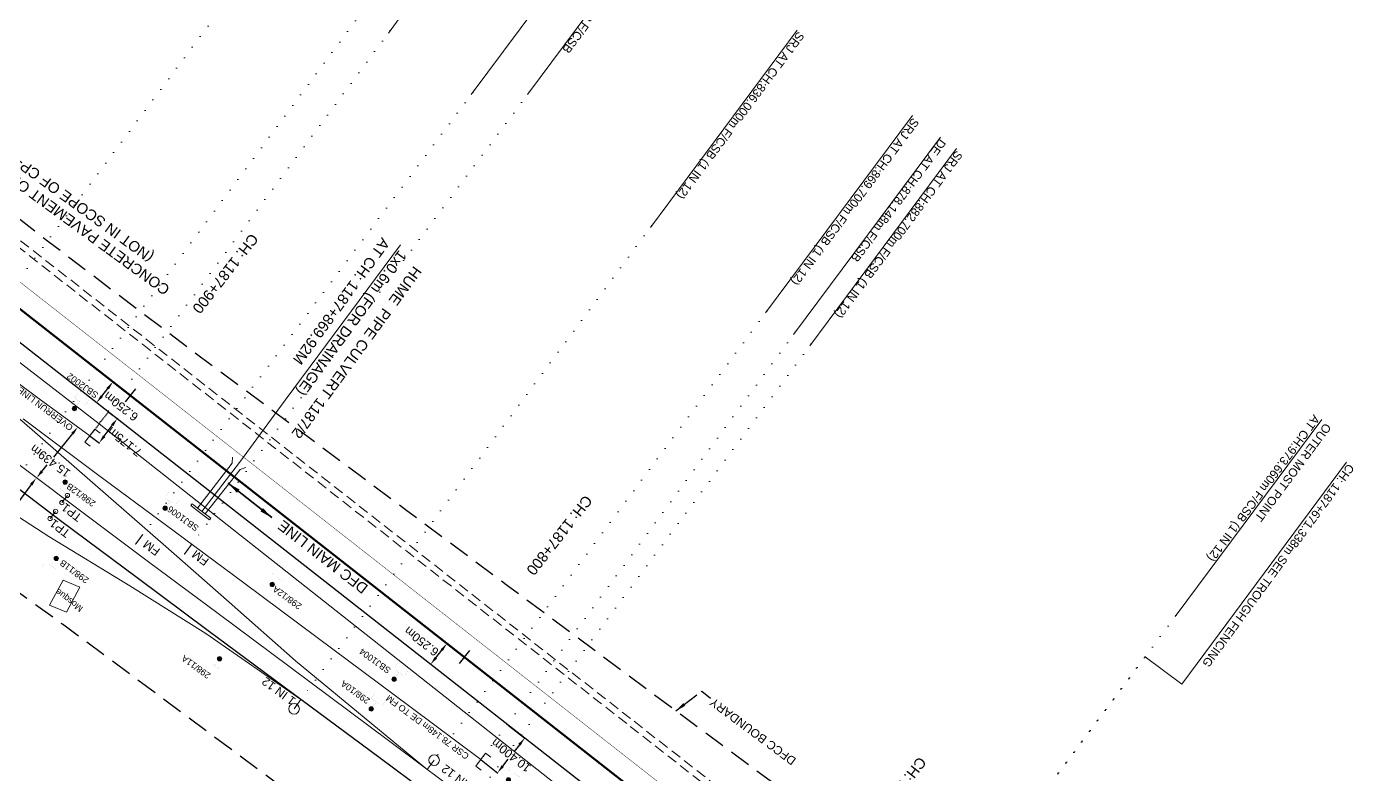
# Model space of a CAD drawing. Header units: metres. Extents: x 643874 to 646664, y 3378445 to 3380508.
# Drawn here: x 646071.5 to 646387.3, y 3378789.5 to 3378965.6 of the extents above; entities that cross this region are included whole.
import ezdxf
from ezdxf.enums import TextEntityAlignment as Align

# ---------------------------------------------------------------- set-up
doc = ezdxf.new("R2010")
doc.units = ezdxf.units.M
doc.header["$MEASUREMENT"] = 0
doc.header["$PDMODE"] = 35
doc.header["$PDSIZE"] = 1
for name, pattern in [('ACAD_ISO07W100', [3, 0, -3]), ('CENTER', [2, 1.25, -0.25, 0.25, -0.25]), ('DASHED', [0.75, 0.5, -0.25]), ('DASHED2', [0.375, 0.25, -0.125])]:
    doc.linetypes.add(name, pattern=pattern)
doc.layers.get('Defpoints').update_dxf_attribs({"color": 5, "lineweight": 0})
for name, color, linetype, lineweight in [('C-ALIG-LABL-DG', 1, 'Continuous', 25), ('Cardinal_Leader', 10, 'Continuous', 0), ('DFCC BOUNDARY', 6, 'CENTER', 0), ('DOTED LINE', 7, 'ACAD_ISO07W100', 18), ('Exg track', 7, 'Continuous', 0), ('Existing IR Track', 143, 'Continuous', 0), ('Existing Railway Boundary', 36, 'CENTER', 0), ("NEW CHAWAPAIL STN. SRJ's", 10, 'Continuous', 0), ('NEW DFCC MAIN LINE - SHAMBHU - 05.03.2020$0$Proposed Alignment', 7, 'Continuous', 0), ('OHE MAST', 7, 'Continuous', 0), ('Pavers', 7, 'Continuous', 0), ('Proposed Chainage', 10, 'Continuous', 0), ('Proposed Curve_Details', 10, 'Continuous', 0), ('PROPOSED DFCC TRACK', 1, 'Continuous', 0), ('Religious_Place', 7, 'Continuous', 13), ("SARAI BANJARA STN SRJ's", 251, 'Continuous', 0), ('Text', 7, 'Continuous', 13)]:
    doc.layers.add(name, color=color, linetype=linetype, lineweight=lineweight)
doc.layers.add('Dimension', color=10, linetype='Continuous')
doc.layers.add("SARAI BANJARA STN. SRJ's", color=10, linetype='Continuous')
doc.styles.add('ARIAL', font='arial.ttf')
doc.styles.get("Standard").update_dxf_attribs({"font": 'arial.ttf'})
doc.styles.add('Style-Arial', font='arial.ttf')
doc.styles.add('Text', font='arial.ttf', dxfattribs={"height": 2})
doc.linetypes.add('F-LINE', pattern='A,0.6,["X",Standard,S=0.3,R=0,X=0,Y=-0.15],0.1', length=0.7)
doc.dimstyles.new('ISO-25', dxfattribs={"dimtxt": 2.5, "dimasz": 2.5, "dimexe": 1.25, "dimexo": 0.625, "dimtad": 1, "dimdec": 3, "dimtxsty": 'Standard', "dimcen": 2.5, "dimadec": 0, "dimazin": 0, "dimtfac": 1, "dimtdec": 3, "dimtmove": 0, "dimatfit": 3, "dimfxl": 1, "dimarcsym": 0})
doc.dimstyles.get("Standard").update_dxf_attribs({"dimtxt": 2.5, "dimasz": 2.5, "dimexe": 0.18, "dimexo": 0.0625, "dimgap": 0.09, "dimtad": 0, "dimtih": 1, "dimtoh": 1, "dimdec": 3, "dimzin": 0, "dimdsep": 46, "dimtxsty": 'ARIAL', "dimcen": 0.09, "dimadec": 0, "dimazin": 0, "dimtfac": 1, "dimtdec": 3, "dimtofl": 0, "dimtmove": 0, "dimatfit": 3, "dimfxl": 1, "dimtolj": 1, "dimtzin": 0, "dimarcsym": 0})

# ---------------------------------------------------------------- blocks, each defined once
blk = doc.blocks.new('OHE MAST')
h = blk.add_hatch(color=256)
edge = h.paths.add_edge_path()
edge.add_arc((0, 0), 0.514, 0, 360)
at = {"const_width": 0.01, "flags": 128}
for points in [[(1.5, 3.5), (1.5, 2), (-1.5, 2), (-1.5, 3.5)], [(0, 2), (0, 0)]]:
    blk.add_lwpolyline(points, dxfattribs=at)
blk.add_circle((0, 0), 0.514)
blk = doc.blocks.new('*D40')
at = {"layer": 'Defpoints', "color": 0, "lineweight": 13, "transparency": 16777216}
for p in [(646083.56, 3378871.28), (646073.83, 3378859.29), (646073.84, 3378859.28)]:
    blk.add_point(p, dxfattribs=at)
at = {"layer": 'Dimension', "color": 0, "lineweight": -2, "transparency": 16777216}
for p, q in [((646082.31, 3378869.72), (646077.82, 3378864.18)), ((646083.66, 3378871.2), (646083.67, 3378871.19)), ((646075.1, 3378860.84), (646076.37, 3378862.4)), ((646073.93, 3378859.21), (646073.94, 3378859.21))]:
    blk.add_line(p, q, dxfattribs=at)
at = {"layer": 'Dimension', "color": 0, "lineweight": 13, "transparency": 16777216}
for points in [[(646082.57, 3378869.51), (646082.05, 3378869.93), (646083.57, 3378871.27)], [(646075.36, 3378860.63), (646074.84, 3378861.05), (646073.84, 3378859.28)]]:
    blk.add_solid(points, dxfattribs=at)
at = {"layer": 'Dimension', "color": 0, "lineweight": 0, "transparency": 16777216, "insert": (646077.1, 3378863.29), "char_height": 2, "attachment_point": 5, "rotation": 143.4264, "style": 'Style-Arial'}
blk.add_mtext('\\A1;15.439m', dxfattribs=at)
blk = doc.blocks.new('TerminatorOpen_0.5')
at = {"color": 0, "linetype": 'ByBlock', "lineweight": -2}
for q in [(-1, 0.25), (-1, 0), (-1, -0.25)]:
    blk.add_line((0, 0), q, dxfattribs=at)
blk = doc.blocks.new('*D43')
at = {"layer": 'Defpoints', "color": 0, "lineweight": 13, "transparency": 16777216}
for p in [(646090.65, 3378874.94), (646092.87, 3378873.29), (646086.37, 3378869.18)]:
    blk.add_point(p, dxfattribs=at)
at = {"layer": 'Dimension', "color": 0, "lineweight": -2, "transparency": 16777216}
for p, q in [((646090.75, 3378874.86), (646092.97, 3378873.21)), ((646089.79, 3378869.13), (646091.68, 3378871.68)), ((646086.47, 3378869.1), (646088.7, 3378867.45))]:
    blk.add_line(p, q, dxfattribs=at)
at = {"layer": 'Dimension', "color": 0, "lineweight": 13, "transparency": 16777216}
for points in [[(646091.41, 3378871.88), (646091.95, 3378871.48), (646092.87, 3378873.29)], [(646089.52, 3378869.33), (646090.06, 3378868.93), (646088.6, 3378867.52)]]:
    blk.add_solid(points, dxfattribs=at)
at = {"layer": 'Dimension', "color": 0, "lineweight": 0, "transparency": 16777216, "insert": (646094.6, 3378867.8), "char_height": 2, "attachment_point": 5, "rotation": 142, "style": 'Style-Arial'}
blk.add_mtext('\\A1;7.175m', dxfattribs=at)
blk = doc.blocks.new('*D73')
at = {"layer": 'Defpoints', "color": 0, "lineweight": 13, "transparency": 16777216}
for p in [(646184.96, 3378801.11), (646188.92, 3378798.01), (646178.55, 3378792.92)]:
    blk.add_point(p, dxfattribs=at)
at = {"layer": 'Dimension', "color": 0, "lineweight": -2, "transparency": 16777216}
for p, q in [((646185.06, 3378801.03), (646189.02, 3378797.93)), ((646187.69, 3378796.43), (646186.42, 3378794.81)), ((646178.65, 3378792.84), (646182.61, 3378789.74)), ((646183.74, 3378791.39), (646185.01, 3378793.01))]:
    blk.add_line(p, q, dxfattribs=at)
at = {"layer": 'Dimension', "color": 0, "lineweight": 13, "transparency": 16777216}
for points in [[(646187.42, 3378796.64), (646187.95, 3378796.23), (646188.92, 3378798.01)], [(646183.48, 3378791.6), (646184, 3378791.19), (646182.51, 3378789.82)]]:
    blk.add_solid(points, dxfattribs=at)
at = {"layer": 'Dimension', "color": 0, "lineweight": 0, "transparency": 16777216, "insert": (646185.71, 3378793.91), "char_height": 2, "attachment_point": 5, "rotation": 142, "style": 'Style-Arial'}
blk.add_mtext('\\A1;10.400m', dxfattribs=at)
blk = doc.blocks.new('*D80')
at = {"layer": 'Defpoints', "color": 0, "lineweight": 13, "transparency": 16777216}
for p in [(646170.6, 3378820.29), (646170.6, 3378820.29), (646166.74, 3378815.37)]:
    blk.add_point(p, dxfattribs=at)
at = {"layer": 'Dimension', "color": 0, "lineweight": -2, "transparency": 16777216}
blk.add_line((646167.98, 3378816.94), (646169.36, 3378818.71), dxfattribs=at)
at = {"layer": 'Dimension', "color": 0, "lineweight": 13, "transparency": 16777216}
for points in [[(646169.1, 3378818.92), (646169.63, 3378818.51), (646170.6, 3378820.29)], [(646167.71, 3378817.15), (646168.24, 3378816.74), (646166.74, 3378815.37)]]:
    blk.add_solid(points, dxfattribs=at)
at = {"layer": 'Dimension', "color": 0, "lineweight": 0, "transparency": 16777216, "insert": (646164.59, 3378820.78), "char_height": 2, "attachment_point": 5, "rotation": 142, "style": 'Style-Arial'}
blk.add_mtext('\\A1;6.250m', dxfattribs=at)
blk = doc.blocks.new('*D119')
at = {"layer": 'Defpoints', "color": 0, "lineweight": 13, "transparency": 16777216}
for p in [(646091.86, 3378881.93), (646091.86, 3378881.93), (646088, 3378877.01)]:
    blk.add_point(p, dxfattribs=at)
at = {"layer": 'Dimension', "color": 0, "lineweight": -2, "transparency": 16777216}
blk.add_line((646089.24, 3378878.58), (646090.62, 3378880.36), dxfattribs=at)
at = {"layer": 'Dimension', "color": 0, "lineweight": 13, "transparency": 16777216}
for points in [[(646090.36, 3378880.56), (646090.89, 3378880.15), (646091.86, 3378881.93)], [(646088.97, 3378878.79), (646089.5, 3378878.38), (646088, 3378877.01)]]:
    blk.add_solid(points, dxfattribs=at)
at = {"layer": 'Dimension', "color": 0, "lineweight": 0, "transparency": 16777216, "insert": (646093.75, 3378876.15), "char_height": 2, "attachment_point": 5, "rotation": 142, "style": 'Style-Arial'}
blk.add_mtext('\\A1;6.250m', dxfattribs=at)
blk = doc.blocks.new('*D141')
at = {"layer": 'Defpoints', "color": 0, "lineweight": 13, "transparency": 16777216}
for p in [(646073.83, 3378859.29), (646059.34, 3378839.7), (646059.38, 3378839.67)]:
    blk.add_point(p, dxfattribs=at)
at = {"layer": 'Dimension', "color": 0, "lineweight": -2, "transparency": 16777216}
for p, q in [((646073.73, 3378859.37), (646073.69, 3378859.4)), ((646072.6, 3378857.71), (646065.43, 3378847.97)), ((646060.53, 3378841.31), (646064.07, 3378846.13)), ((646059.28, 3378839.75), (646059.24, 3378839.78))]:
    blk.add_line(p, q, dxfattribs=at)
at = {"layer": 'Dimension', "color": 0, "lineweight": 13, "transparency": 16777216}
for points in [[(646072.33, 3378857.91), (646072.87, 3378857.51), (646073.79, 3378859.32)], [(646060.26, 3378841.51), (646060.79, 3378841.12), (646059.34, 3378839.7)]]:
    blk.add_solid(points, dxfattribs=at)
at = {"layer": 'Dimension', "color": 0, "lineweight": 0, "transparency": 16777216, "insert": (646064.75, 3378847.05), "char_height": 2, "attachment_point": 5, "rotation": 143.4264, "style": 'Style-Arial'}
blk.add_mtext('\\A1;24.365m', dxfattribs=at)
blk = doc.blocks.new('Tick Hor')
blk.add_lwpolyline([(-19.7, 0), (19.7, 0)])

msp = doc.modelspace()

# ---------------------------------------------------------------- linework, layer by layer
at = {"layer": 'Cardinal_Leader', "color": 18, "linetype": 'Continuous', "lineweight": 13, "true_color": 0x000000}
for p, q in [((646081.1112, 3378855.1548), (646079.8074, 3378853.4817)), ((646078.3268, 3378851.4021), (646077.023, 3378849.729))]:
    msp.add_line(p, q, dxfattribs=at)
for centre in [(646079.8074, 3378853.4817), (646081.1112, 3378855.1548), (646077.023, 3378849.729), (646078.3268, 3378851.4021)]:
    msp.add_circle(centre, 0.5, dxfattribs=at)
at = {"layer": 'DOTED LINE', "linetype": 'ACAD_ISO07W100', "lineweight": 18}
for p, q in [((646129.1098, 3378985.6118), (646054.2849, 3378885.4333)), ((646150.841, 3378969.4432), (646066.0097, 3378855.0638)), ((646157.2206, 3378964.6965), (646086.4064, 3378869.2193)), ((646176.7333, 3378950.1785), (646097.1396, 3378843.6242)), ((646218.9216, 3378918.7892), (646136.17, 3378807.0585)), ((646246.0384, 3378898.6135), (646165.9266, 3378790.6083)), ((646252.7067, 3378893.6521), (646178.647, 3378792.841)), ((646256.4685, 3378890.8532), (646176.3765, 3378782.8752)), ((646342.4519, 3378826.8791), (646259.4277, 3378715.642))]:
    msp.add_line(p, q, dxfattribs=at)
at = {"layer": 'Exg track', "const_width": 0.3, "flags": 128}
for points in [[(646098.9218, 3378846.0162), (646097.1396, 3378843.6242)], [(646110.4356, 3378843.6651), (646108.6534, 3378841.2731)]]:
    msp.add_lwpolyline(points, dxfattribs=at)
at = {"layer": 'Existing IR Track', "color": 0, "lineweight": 20, "flags": 128}
for points in [[(646086.3933, 3378869.2015), (646074.4743, 3378877.9393), (646057.6545, 3378890.4393)], [(646054.2849, 3378885.4333), (646070.3437, 3378872.7182), (646087.0276, 3378858.2458), (646103.6552, 3378843.7206), (646119.259, 3378830.0107), (646134.8568, 3378816.2347), (646165.9266, 3378790.6083)], [(646178.5485, 3378792.918), (646162.13, 3378805.193), (646139.9955, 3378821.6608), (646122.7009, 3378834.5405), (646106.2804, 3378846.7563), (646088.2268, 3378860.0753), (646070.6792, 3378873.2107)], [(646088.8063, 3378869.8191), (646087.556, 3378870.755), (646085.2568, 3378867.6835), (646086.5071, 3378866.7476)], [(646393.8348, 3378621.3787), (646382.2545, 3378629.9918), (646370.6541, 3378638.6198), (646353.9904, 3378650.9922), (646337.318, 3378663.3711), (646322.3119, 3378674.5072), (646307.4043, 3378685.5702), (646291.7812, 3378697.1511), (646276.4035, 3378708.5502), (646262.085, 3378719.2183), (646247.9679, 3378729.7363), (646232.0964, 3378741.5298), (646219.42, 3378750.9491), (646198.6833, 3378766.3031), (646178.7628, 3378781.0989), (646165.2306, 3378791.1717), (646157.1362, 3378797.1576), (646133.6639, 3378814.6895), (646116.6331, 3378827.3603), (646100.2684, 3378839.5591), (646082.2843, 3378852.9397), (646065.5305, 3378865.573)], [(646136.1675, 3378807.0551), (646113.7818, 3378822.6507), (646095.8408, 3378833.8797), (646076.7052, 3378845.5263), (646066.6501, 3378852.0382)], [(646180.9481, 3378793.5193), (646179.6972, 3378794.4545), (646177.3999, 3378791.3816), (646178.6507, 3378790.4464)]]:
    msp.add_lwpolyline(points, dxfattribs=at)
at = {"layer": 'Existing IR Track', "color": 7, "lineweight": 25, "flags": 128}
msp.add_lwpolyline([(646391.2505, 3378617.7969), (646379.6132, 3378626.4385), (646367.923, 3378635.1194), (646351.3417, 3378647.4269), (646334.7572, 3378659.7368), (646319.6567, 3378670.9323), (646304.5754, 3378682.1134), (646289.1327, 3378693.587), (646273.7316, 3378705.0296), (646259.4277, 3378715.642), (646245.168, 3378726.2216), (646229.3966, 3378737.8955), (646213.659, 3378749.5443), (646194.1182, 3378764.0088), (646176.1112, 3378777.3836), (646154.5868, 3378793.3891), (646134.3174, 3378808.4335), (646114.3287, 3378823.2801), (646097.5792, 3378835.7356), (646079.4971, 3378849.1892), (646063.1191, 3378861.5605)], dxfattribs=at)
at = {"layer": 'Existing Railway Boundary', "color": 32, "linetype": 'DASHED2', "lineweight": 25, "ltscale": 20, "flags": 128}
for points in [[(646382.0964, 3378673.152), (646388.9705, 3378682.5044), (646363.2714, 3378701.3938), (646349.725, 3378711.4467), (646334.8174, 3378722.5097), (646319.1741, 3378734.1055), (646303.8417, 3378745.471), (646289.5682, 3378756.1056), (646275.4273, 3378766.6413), (646259.5321, 3378778.4524), (646246.8244, 3378787.8951), (646226.0838, 3378803.2519), (646206.2101, 3378818.0129), (646192.6395, 3378828.1143), (646184.5756, 3378834.0777), (646161.1565, 3378851.5698), (646144.091, 3378864.2664), (646127.7606, 3378876.4397), (646109.8615, 3378889.7571), (646093.3095, 3378902.2382), (646076.755, 3378914.8401), (646063.9377, 3378924.8039), (646043.3351, 3378941.0957), (646022.5406, 3378957.5395), (646006.6961, 3378970.1254), (645990.3051, 3378983.1455), (645970.7144, 3378998.323), (645957.9187, 3379008.2358), (645955.0842, 3379004.5061)], [(646588.1154, 3378444.7903), (646567.005, 3378462.112), (646508.624, 3378505.748), (646429.651, 3378563.418), (646396.278, 3378587.827), (646351.975, 3378624.279), (646250.443, 3378698.374), (646079.983, 3378824.799), (646056.47, 3378841.774), (646023.57, 3378867.213), (646021.684, 3378868.432), (645994.578, 3378887.898), (645990.594, 3378890.304), (645955.823, 3378914.816), (645918.998, 3378942.687), (645844.461, 3378997.23)]]:
    msp.add_lwpolyline(points, dxfattribs=at)
at = {"layer": 'Existing Railway Boundary', "color": 1, "linetype": 'Continuous', "ltscale": 5, "flags": 128}
msp.add_lwpolyline([(646382.6142, 3378863.0149), (646343.8314, 3378810.7017), (646335.1909, 3378817.1508)], dxfattribs=at)
at = {"layer": 'NEW DFCC MAIN LINE - SHAMBHU - 05.03.2020$0$Proposed Alignment', "color": 1, "linetype": 'F-LINE', "lineweight": 18, "ltscale": 5, "flags": 128}
for points, format in [([(646278.9568, 3378741.8074, 0.1, 0.1, 0), (645927.447, 3379016.9892, 0.1, 0.1, 0), (645923.5097, 3379020.0714, 0.1, 0.1, 0), (645919.5711, 3379023.1532, 0.1, 0.1, 0), (645915.6304, 3379026.234, 0.1, 0.1, 0), (645911.6869, 3379029.313, 0.1, 0.1, 0), (645907.738, 3379032.391, 0.1, 0.1, 0), (645903.7867, 3379035.4642, 0.1, 0.1, 0), (645899.8308, 3379038.5331, 0.1, 0.1, 0), (645895.8728, 3379041.5943, 0.1, 0.1, 0.00313394), (645865.9104, 3379064.4318, 0.1, 0.1, 0), (645861.9063, 3379067.4392, 0.1, 0.1, 0), (645857.8986, 3379070.4402, 0.1, 0.1, 0), (645853.888, 3379073.4356, 0.1, 0.1, 0), (645849.8768, 3379076.4249, 0.1, 0.1, 0), (645845.8619, 3379079.4118, 0.1, 0.1, 0), (645841.8459, 3379082.3956, 0.1, 0.1, 0), (645837.8295, 3379085.3771, 0.1, 0.1, 0), (645833.8133, 3379088.3571, 0.1, 0.1, 0), (645663.8751, 3379214.443, 0.1, 0.1, 0), (645667.5992, 3379219.4624, 0.1, 0.1, 0), (645663.5838, 3379222.4416, 0, 0, 0), (645631.4601, 3379246.2759, 0, 0, 0), (645614.5101, 3379258.8519, 0, 0, 0), (645618.5326, 3379264.2733, 0, 0, 0)], "xyseb"), ([(646269.2893, 3378729.5469), (646088.6004, 3378872.0218), (645917.5383, 3379004.1114), (645913.6013, 3379007.1933), (645909.6645, 3379010.2737), (645905.7275, 3379013.3516), (645901.7896, 3379016.4263), (645897.8527, 3379019.4949), (645893.9116, 3379022.5602), (645889.9677, 3379025.6197), (645886.0162, 3379028.676, 0.00313394), (645856.173, 3379051.4225), (645852.1827, 3379054.4195), (645848.1872, 3379057.4114), (645844.1869, 3379060.3991), (645840.1804, 3379063.3849), (645836.4119, 3379066.1884)], "xyb")]:
    msp.add_lwpolyline(points, format=format, dxfattribs=at)
at = {"layer": 'Pavers', "color": 1, "linetype": 'DASHED2', "lineweight": 13}
msp.add_line((646086.4064, 3378869.2193), (646090.7944, 3378874.8243), dxfattribs=at)
at = {"layer": 'Proposed Chainage', "color": 10, "lineweight": 0}
msp.add_lwpolyline([(646111.8143, 3378852.1725), (646119.9611, 3378862.7809), (646120.0688, 3378864.1444)], dxfattribs=at)
at = {"layer": 'Proposed Chainage', "color": 10, "lineweight": 0, "elevation": 0.001}
msp.add_lwpolyline([(646113.5773, 3378850.8106), (646121.8516, 3378861.308), (646123.1533, 3378861.7275)], dxfattribs=at)
at = {"layer": 'Proposed Chainage', "color": 10, "lineweight": 0}
msp.add_lwpolyline([(646110.5355, 3378853.1692), (646110.2351, 3378852.7696), (646111.3972, 3378851.8636), (646114.5831, 3378849.4006), (646114.8889, 3378849.7962), (646111.7037, 3378852.2586)], close=True, dxfattribs=at)
at = {"layer": 'Religious_Place', "linetype": 'Continuous', "flags": 128}
msp.add_lwpolyline([(646084.062, 3378833.546), (646080.889, 3378827.66), (646076.907, 3378829.327), (646080.08, 3378835.2131), (646084.062, 3378833.546)], close=True, dxfattribs=at)
at = {"layer": "SARAI BANJARA STN SRJ's", "color": 7, "lineweight": 20}
for p, q in [((646136.17, 3378807.0585), (646134.5491, 3378804.8829)), ((646165.9408, 3378790.6274), (646167.5617, 3378792.803))]:
    msp.add_line(p, q, dxfattribs=at)
at = {"layer": "SARAI BANJARA STN SRJ's", "color": 0, "lineweight": 20, "flags": 128}
for points in [[(646156.7787, 3378964.1028), (646161.0099, 3378969.8037), (646161.0094, 3378969.803), (646191.3928, 3379010.6306)], [(646176.3061, 3378949.6123), (646210.9239, 3378996.1383)], [(646189.6021, 3378949.6532), (646224.2199, 3378996.1793)], [(646218.5608, 3378918.3134), (646253.1626, 3378964.7988)], [(646245.7062, 3378898.1756), (646280.3026, 3378944.665)], [(646252.2918, 3378893.1077), (646286.9256, 3378939.5692)], [(646256.1457, 3378890.4286), (646290.7476, 3378936.9139)], [(646342.2471, 3378826.6043), (646376.8491, 3378873.0298)]]:
    msp.add_lwpolyline(points, dxfattribs=at)
at = {"layer": "SARAI BANJARA STN SRJ's", "color": 7}
for centre in [(646134.5491, 3378804.8829), (646167.5617, 3378792.803)]:
    msp.add_circle(centre, 1.2487, dxfattribs=at)
at = {"layer": "SARAI BANJARA STN. SRJ's", "color": 1, "lineweight": 25, "flags": 128}
msp.add_lwpolyline([(646521.533, 3378537.6176), (646414.8911, 3378621.103), (645920.5122, 3379008.1309), (645916.5752, 3379011.2128), (645912.6384, 3379014.2931), (645908.7014, 3379017.3711), (645904.7635, 3379020.4458), (645900.8266, 3379023.5143), (645896.8855, 3379026.5796), (645892.9416, 3379029.6392), (645888.9901, 3379032.6954, 0.00313394), (645859.1469, 3379055.4419), (645855.1566, 3379058.439), (645851.1611, 3379061.4309), (645847.1608, 3379064.4185), (645843.1543, 3379067.4043), (645839.1469, 3379070.3857), (645835.1365, 3379073.3652), (645831.1239, 3379076.3439), (645827.1096, 3379079.3226), (645587.7305, 3379256.9303)], format="xyb", dxfattribs=at)
at = {"layer": "SARAI BANJARA STN. SRJ's", "color": 1, "lineweight": 50, "flags": 128}
msp.add_lwpolyline([(646612.5727, 3378474.5969, -0.00136646), (646600.4293, 3378483.9115), (646596.473, 3378486.9688), (646592.5214, 3378490.0323), (646588.5739, 3378493.1011), (646584.6299, 3378496.1743), (646580.6886, 3378499.251), (646576.7494, 3378502.3304), (646572.8116, 3378505.4115), (646568.8744, 3378508.4935), (646418.7438, 3378626.0243), (645924.3649, 3379013.0522)], format="xyb", dxfattribs=at)

# ---------------------------------------------------------------- block references
at = {"layer": 'C-ALIG-LABL-DG', "color": 1, "linetype": 'Continuous', "lineweight": 25, "xscale": 0.1, "yscale": 0.1, "zscale": 0.1, "rotation": 231.9441422366421}
for p in [(646095.9149, 3378878.7531, 0.1), (646174.6559, 3378817.1102, 0.1)]:
    msp.add_blockref('Tick Hor', p, dxfattribs=at)
at = {"layer": 'OHE MAST', "lineweight": 13}
for p, rotation in [((646082.781, 3378875.631), 323.3908318566117), ((646080.551, 3378858.317), 143.3908318566117), ((646104.144, 3378852.156), 323.3908318566117), ((646078.475, 3378840.342), 143.3908318566117), ((646129.409, 3378834.19), 323.3908318566117), ((646116.98, 3378816.705), 143.3908318566117), ((646158.128, 3378811.867), 323.3908318566117), ((646152.74, 3378804.874), 323.3908318566117), ((646185.083, 3378788.142), 323.3908318566117)]:
    msp.add_blockref('OHE MAST', p, dxfattribs=dict(at, rotation=rotation))

# ---------------------------------------------------------------- texts
at = {"color": 5, "style": 'ARIAL'}
msp.add_text('CONCRETE PAVEMENT OF 1.5m WIDE', height=2.5, rotation=143.883967, dxfattribs=at).set_placement((646078.7347, 3378922.1502), align=Align.MIDDLE_CENTER)
at = {"layer": 'DFCC BOUNDARY', "lineweight": 20, "ltscale": 5, "insert": (646232.3168, 3378805.9903), "char_height": 2, "width": 42.260109, "attachment_point": 3, "rotation": 143.4264, "style": 'ARIAL'}
msp.add_mtext(' DFCC BOUNDARY', dxfattribs=at)
at = {"layer": 'Existing Railway Boundary', "color": 0, "lineweight": 20, "ltscale": 5, "style": 'ARIAL'}
for s, p in [('OVERRUN LINE176M DE TO SRJ', (646056.5908, 3378890.9158)), ('CSR 78.148m DE TO FM', (646156.9365, 3378808.2692))]:
    msp.add_text(s, height=1.5, rotation=143.203627, dxfattribs=at).set_placement(p, align=Align.RIGHT)
at = {"layer": 'Existing Railway Boundary', "color": 1, "linetype": 'Continuous', "ltscale": 5}
msp.add_text('CH: 1187+671.338m SEE TROUGH FENCING', height=2, rotation=233.811199, dxfattribs=at).set_placement((646383.0266, 3378862.8022))
at = {"layer": "NEW CHAWAPAIL STN. SRJ's", "color": 5, "lineweight": 13, "style": 'ARIAL'}
msp.add_text('(NOT IN SCOPE OF CP-301)', height=2.5, rotation=143.883967, dxfattribs=at).set_placement((646082.3685, 3378924.4437), align=Align.MIDDLE_CENTER)
at = {"layer": 'OHE MAST', "style": 'ARIAL'}
for s, rotation, p in [('SBJ2002', 144, (646081.6764, 3378884.1437)), ('298/12B', 144, (646081.5957, 3378858.1785)), ('SBJ1006', 144, (646105.3789, 3378852.7948)), ('298/11B', 143.751402, (646080.0173, 3378840.1241)), ('298/12A', 144, (646130.1956, 3378833.9739)), ('SBJ1004', 144, (646150.6429, 3378819.2671)), ('298/11A', 144, (646108.7094, 3378817.6544)), ('298/10A', 144, (646146.273, 3378811.7145))]:
    msp.add_text(s, height=1.5, rotation=rotation, dxfattribs=at).set_placement(p, align=Align.RIGHT)
at = {"layer": 'Proposed Chainage', "color": 10, "lineweight": 0, "insert": (646160.3036, 3378912.4175), "char_height": 2.5, "width": 53.369134, "attachment_point": 4, "rotation": 233.860499, "line_spacing_factor": 0.6, "style": 'Style-Arial'}
msp.add_mtext(' HUME  PIPE CULVERT 1187/2\\P \\P1x0.6m (FOR DRAINAGE)\\P\\PAT CH: 1187+869.92M', dxfattribs=at)
at = {"layer": 'Proposed Curve_Details', "color": 18, "true_color": 0x000000, "style": 'Style-Arial'}
for p in [(646084.7639, 3378850.4017), (646081.9796, 3378846.649)]:
    msp.add_text('TP1', height=2, rotation=142.561866, dxfattribs=at).set_placement(p)
at = {"layer": "SARAI BANJARA STN SRJ's", "color": 7, "style": 'ARIAL'}
for s, p in [('FM', (646103.1515, 3378842.4035)), ('FM', (646114.6653, 3378840.0524)), ('1 IN 12', (646135.1404, 3378807.181)), ('1 IN 12', (646177.5039, 3378786.5752))]:
    msp.add_text(s, height=2, rotation=143.603357, dxfattribs=at).set_placement(p)
at = {"layer": "SARAI BANJARA STN SRJ's", "color": 0, "lineweight": 13, "char_height": 2, "width": 52.692121, "attachment_point": 4, "rotation": 233.301951, "line_spacing_factor": 0.648, "style": 'Style-Arial'}
for s, insert in [('\\A1;\\pxsm1;FM AT CH:800.00m F/CSB', (646218.6654, 3378986.8141)), ('\\A1;\\pxsm1;SRJ AT CH:836.000m F/CSB {\\A0;(1 IN 12)}', (646253.9577, 3378964.2088)), ('\\A1;\\pxsm1;SRJ AT CH:869.700m F/CSB {\\A0;(1 IN 12)}', (646280.9943, 3378943.8826)), ('\\A1;\\pxsm1;DE AT CH:878.148m F/CSB ', (646287.5491, 3378938.7826)), ('\\A1;\\pxsm1;SRJ AT CH:882.700m F/CSB {\\A0;(1 IN 12)}', (646291.2606, 3378936.1497)), ('\\A1;\\pxsm1;OUTER MOST POINT\\PAT CH:973.660m F/CSB {\\A0;(1 IN 12)}', (646376.8095, 3378872.9509))]:
    msp.add_mtext(s, dxfattribs=dict(at, insert=insert))
at = {"layer": "SARAI BANJARA STN. SRJ's", "color": 10, "linetype": 'Continuous', "lineweight": 13, "style": 'ARIAL'}
msp.add_text(' DFC MAIN LINE', height=2.5, rotation=142.160222, dxfattribs=at).set_placement((646131.9864, 3378849.5068), align=Align.RIGHT)
at = {"layer": 'Text', "style": 'Text'}
msp.add_text('Mosque', height=1.5, rotation=142.732368, dxfattribs=at).set_placement((646084.9383, 3378828.7787))

# ---------------------------------------------------------------- dimensions: what is measured, and where the dimension line sits
at = {"layer": 'Dimension', "color": 10, "lineweight": 0}
for base, p1, p2, angle, picture, middle in [((646091.8558, 3378881.9308), (646088.0031, 3378877.0095), (646091.8558, 3378881.9308), 51.944142, '*D119', (646093.7503, 3378876.1526)), ((646092.8735, 3378873.2882), (646086.3739, 3378869.1754), (646090.6483, 3378874.9386), 53.436466, '*D43', (646094.5952, 3378867.8022)), ((646170.5968, 3378820.2878), (646166.7441, 3378815.3665), (646170.5968, 3378820.2878), 51.944142, '*D80', (646164.5923, 3378820.7838))]:
    dim = msp.add_linear_dim(base=base, p1=p1, p2=p2, angle=angle, dimstyle='Standard', override={"dimtxt": 2, "dimasz": 2, "dimexe": 0.125, "dimexo": 0.125, "dimgap": 0.125, "dimtad": 1, "dimtih": 0, "dimtoh": 0, "dimzin": 3, "dimpost": 'm', "dimtxsty": 'Style-Arial', "dimsah": 1, "dimadec": 4, "dimazin": 3, "dimtmove": 2, "dimatfit": 1, "dimldrblk": 'TerminatorOpen_0.5', "dimfrac": 2, "dimtzin": 11}, dxfattribs=at)
    dim.commit()
    dim.dimension.update_dxf_attribs({"geometry": picture, "text_midpoint": middle, "dimtype": 161, "text_rotation": 142})
at = {"layer": 'Dimension', "color": 7, "lineweight": 0}
for base, p1, p2, angle, picture, middle in [((646073.8389, 3378859.2841), (646083.5635, 3378871.276), (646073.8297, 3378859.2916), 230.91633, '*D40', (646077.0962, 3378863.2904)), ((646059.33947, 3378839.70301), (646073.82966, 3378859.29162), (646059.38031, 3378839.67293), 233.628005, '*D141', (646064.75168, 3378847.05146))]:
    dim = msp.add_linear_dim(base=base, p1=p1, p2=p2, angle=angle, dimstyle='Standard', override={"dimtxt": 2, "dimasz": 2, "dimexe": 0.125, "dimexo": 0.125, "dimgap": 0.125, "dimtad": 1, "dimtih": 0, "dimtoh": 0, "dimzin": 3, "dimpost": 'm', "dimtxsty": 'Style-Arial', "dimsah": 1, "dimadec": 4, "dimazin": 3, "dimtmove": 2, "dimatfit": 1, "dimldrblk": 'TerminatorOpen_0.5', "dimfrac": 2, "dimtzin": 11}, dxfattribs=at)
    dim.commit()
    dim.dimension.update_dxf_attribs({"geometry": picture, "text_midpoint": middle, "dimtype": 161, "text_rotation": 180})
at = {"layer": 'Dimension', "color": 10, "lineweight": 0}
dim = msp.add_aligned_dim(p1=(646178.5485, 3378792.918), p2=(646184.9591, 3378801.1068), distance=-5.0304, text='10.400m', dimstyle='Standard', override={"dimtxt": 2, "dimasz": 2, "dimexe": 0.125, "dimexo": 0.125, "dimgap": 0.125, "dimtad": 1, "dimtih": 0, "dimtoh": 0, "dimzin": 3, "dimpost": 'm', "dimtxsty": 'Style-Arial', "dimsah": 1, "dimadec": 4, "dimazin": 3, "dimtmove": 2, "dimatfit": 1, "dimldrblk": 'TerminatorOpen_0.5', "dimfrac": 2, "dimtzin": 11}, dxfattribs=at)
dim.commit()
dim.dimension.update_dxf_attribs({"geometry": '*D73', "text_midpoint": (646185.7149, 3378793.9115), "text_rotation": 142})

# ---------------------------------------------------------------- leaders
at = {"layer": 'DFCC BOUNDARY', "lineweight": 20, "ltscale": 5}
msp.add_leader([(646224.5381, 3378804.4075), (646230.6905, 3378809.0505), (646232.6972, 3378807.3863)], dimstyle='ISO-25', override={"dimtxt": 3, "dimtad": 0, "dimdec": 3, "dimzin": 2, "dimtdec": 3}, dxfattribs=at)
at = {"layer": 'PROPOSED DFCC TRACK', "linetype": 'Continuous', "lineweight": 0}
for points in [[(646119.0393, 3378858.0276), (646129.2819, 3378849.9377)], [(646129.2819, 3378849.9377), (646119.0393, 3378858.0276)]]:
    msp.add_leader(points, dimstyle='ISO-25', override={"dimtxt": 3, "dimasz": 3, "dimtad": 0, "dimdec": 3, "dimzin": 2, "dimtdec": 3}, dxfattribs=at)

# ---------------------------------------------------------------- next in the draw order: texts
at = {"layer": 'C-ALIG-LABL-DG', "color": 1, "linetype": 'Continuous', "lineweight": 25, "char_height": 2.5, "width": 31.503939, "attachment_point": 6, "rotation": 231.944142, "style": 'ARIAL', "bg_fill": 3, "box_fill_scale": 1.028571, "bg_fill_color": 256, "bg_fill_true_color": 13158600, "bg_fill_transparency": 0}
for s, insert in [('CH: 1187+900', (646111.3873, 3378898.5171)), ('CH: 1187+800', (646190.1283, 3378836.8742)), ('CH: 1187+700', (646268.8693, 3378775.2312))]:
    msp.add_mtext(s, dxfattribs=dict(at, insert=insert))

# ---------------------------------------------------------------- next in the draw order: linework, layer by layer
at = {"layer": 'DOTED LINE', "linetype": 'ACAD_ISO07W100', "lineweight": 18}
msp.add_line((646190.0293, 3378950.2195), (646110.4356, 3378843.6651), dxfattribs=at)
at = {"layer": 'DOTED LINE', "color": 1, "linetype": 'ACAD_ISO07W100', "lineweight": 18}
msp.add_line((646335.1909, 3378817.1508), (646278.9568, 3378741.8074), dxfattribs=at)
at = {"layer": 'Proposed Chainage', "color": 10, "lineweight": 0}
msp.add_lwpolyline([(646112.7983, 3378851.4124), (646121.6991, 3378862.9255), (646132.4754, 3378877.5843), (646159.6344, 3378914.1891)], dxfattribs=at)
at = {"layer": 'PROPOSED DFCC TRACK', "color": 5, "linetype": 'DASHED', "lineweight": 13, "ltscale": 5}
for points in [[(645956.9489, 3379001.8306), (646098.7905, 3378890.7889), (646213.7837, 3378800.7658), (646295.2445, 3378736.9936), (646492.5173, 3378582.5572)], [(645957.8736, 3379003.0117), (646099.7152, 3378891.9701), (646214.7083, 3378801.9469), (646296.1691, 3378738.1747), (646493.442, 3378583.7384)]]:
    msp.add_lwpolyline(points, dxfattribs=at)

doc.saveas('drawing.dxf')
